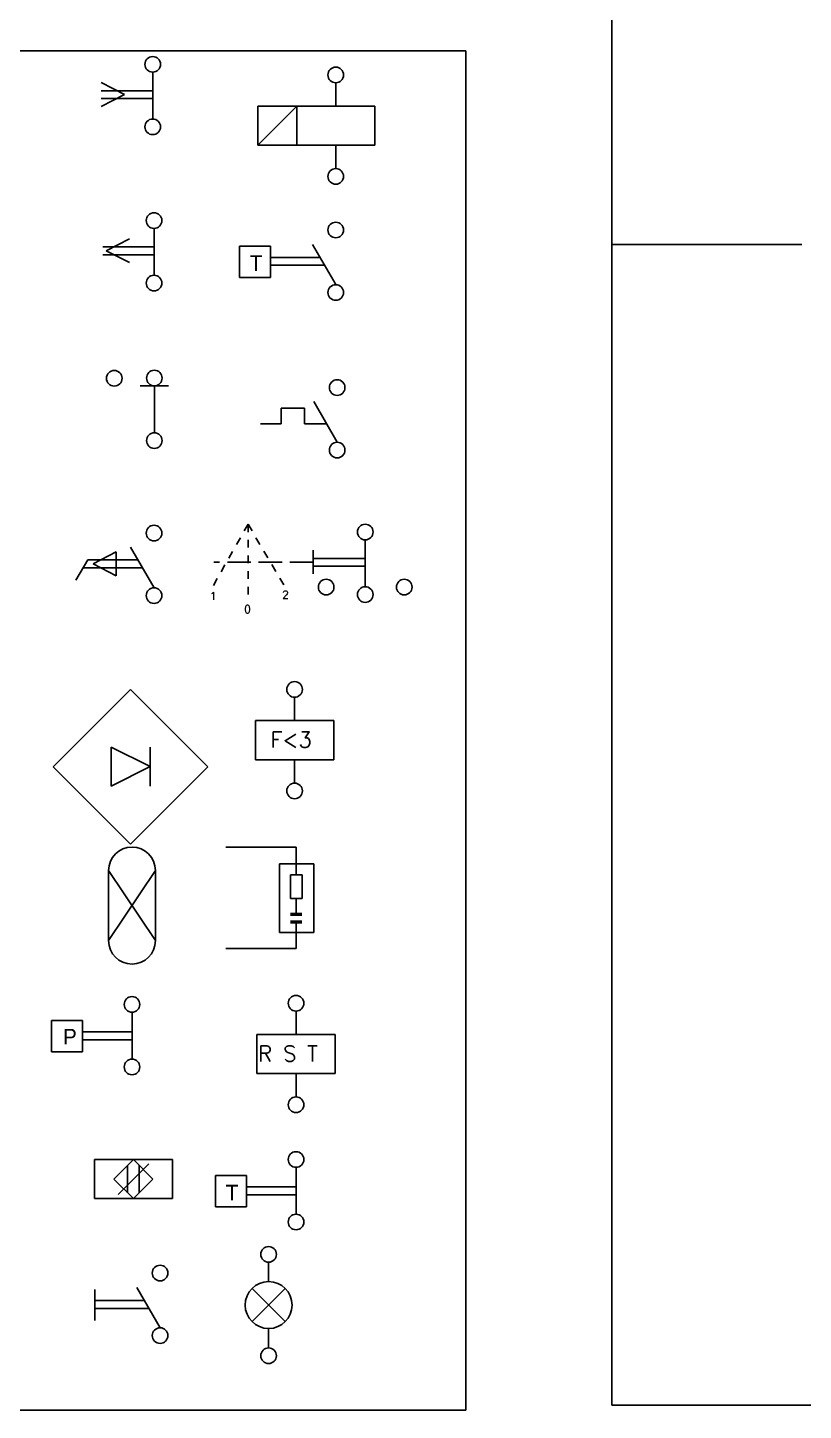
# Model space of a CAD drawing. Extents: x -183 to 870, y 9 to 307.
# Drawn here: x -74.8 to 24.5, y 9.3 to 186.3 of the extents above; entities that cross this region are included whole.
import ezdxf
from ezdxf.enums import TextEntityAlignment as Align

# ---------------------------------------------------------------- set-up
doc = ezdxf.new("R2010")
doc.units = 0
doc.header["$MEASUREMENT"] = 0
doc.linetypes.add('HIDDEN', pattern=[4, 3, -1])
doc.linetypes.add('HIDDEN1', pattern=[2, 1, -1])
doc.layers.get('0').update_dxf_attribs({"color": 1, "linetype": 'CONTINUOUS'})
for name, color, linetype in [('CON', 1, 'CONTINUOUS'), ('DES', 7, 'CONTINUOUS'), ('HIDDEN1', 3, 'HIDDEN1'), ('SIM', 1, 'CONTINUOUS'), ('TEXTO', 6, 'CONTINUOUS')]:
    doc.layers.add(name, color=color, linetype=linetype)
doc.styles.add('ROMANS', font='romans')

# ---------------------------------------------------------------- blocks, each defined once
blk = doc.blocks.new('T')
at = {"layer": 'CON', "color": 4}
blk.add_line((0, 2.01), (-2.99, 7.16), dxfattribs=at)
at = {"layer": 'CON'}
for p, q in [((-12.34, 6.94), (-12.34, 2.94)), ((-8.34, 6.94), (-12.34, 6.94)), ((-8.34, 6.94), (-8.34, 2.94)), ((-2.02, 5.48), (-8.34, 5.48)), ((-1.44, 4.48), (-8.34, 4.48)), ((-8.34, 2.94), (-12.34, 2.94))]:
    blk.add_line(p, q, dxfattribs=at)
for centre in [(0, 9), (0, 1)]:
    blk.add_circle(centre, 1, dxfattribs=at)
at = {"color": 6, "style": 'ROMANS'}
for tag, p in [('CONTATO1', (1.46, 8.31)), ('CONTATO2', (1.46, 0.3))]:
    blk.add_attdef(tag, p, '', height=1.5, dxfattribs=at)
blk.add_attdef('POSICAO', text='', height=2, dxfattribs=at).set_placement((-13.24, 3.96), align=Align.RIGHT)
at = {"layer": 'TEXTO'}
blk.add_text('T', height=2, dxfattribs=at).set_placement((-11.02, 3.76))
blk = doc.blocks.new('CONTATOR')
at = {"layer": 'SIM'}
for p, q in [((0, 9.99), (0, 12.98)), ((-5, 9.99), (-5, 4.99)), ((-5, 9.99), (5, 9.99)), ((5, 9.99), (5, 4.99)), ((-5, 4.99), (5, 4.99)), ((0, 4.99), (0, 2))]:
    blk.add_line(p, q, dxfattribs=at)
for centre in [(0, 13.98), (0, 1)]:
    blk.add_circle(centre, 1, dxfattribs=at)
blk = doc.blocks.new('RSF')
at = {"layer": 'SIM'}
blk.add_blockref('CONTATOR', (0, 0), dxfattribs=at)
at = {"color": 6, "style": 'ROMANS'}
for tag, p in [('CONTATO1', (1.46, 13.3)), ('CONTATO2', (1.46, 0.27))]:
    blk.add_attdef(tag, p, '', height=1.5, dxfattribs=at)
at = {"layer": 'TEXTO', "style": 'ROMANS'}
blk.add_text('R S T', height=2, dxfattribs=at).set_placement((-4.84, 6.55))
blk = doc.blocks.new('SPF')
at = {"layer": 'SIM'}
for p, q in [((-5, 5), (5, 5)), ((-5, 5), (-5, 0)), ((0, 5), (-2.5, 2.5)), ((1.96, 4.46), (-1.96, 0.54)), ((-0.75, 0.75), (-0.75, 4.25)), ((0, 5), (2.5, 2.5)), ((0.75, 0.75), (0.75, 4.25)), ((5, 5), (5, 0)), ((-2.5, 2.5), (0, 0)), ((2.5, 2.5), (0, 0)), ((-5, 0), (5, 0))]:
    blk.add_line(p, q, dxfattribs=at)
blk = doc.blocks.new('ASDG')
at = {"layer": 'CON'}
for p, q in [((-9.09, 6.58), (-9.09, 2.61)), ((-2.76, 5.15), (-9.09, 5.15)), ((-2.18, 4.15), (-9.09, 4.15))]:
    blk.add_line(p, q, dxfattribs=at)
at = {"layer": 'CON', "color": 4}
blk.add_line((-0.75, 1.67), (-3.73, 6.82), dxfattribs=at)
at = {"layer": 'CON'}
for centre in [(-0.75, 8.67), (-0.75, 0.67)]:
    blk.add_circle(centre, 1, dxfattribs=at)
at = {"color": 6, "style": 'ROMANS'}
for tag, p in [('CONTATO1', (0.72, 7.97)), ('CONTATO2', (0.72, -0.04))]:
    blk.add_attdef(tag, p, '', height=1.5, dxfattribs=at)
for tag, p in [('POSICAO', (-10.1, 3.46)), ('TIPO', (-10.23, -0.34)), ('MODELO', (-10.52, -3.93))]:
    blk.add_attdef(tag, text='', height=2, dxfattribs=at).set_placement(p, align=Align.RIGHT)
blk = doc.blocks.new('REYEFD')
at = {"layer": 'SIM'}
for p, q in [((-0.93, 9.86), (-0.93, 12.35)), ((1.19, 4.74), (-3.05, 8.98)), ((1.19, 8.98), (-3.05, 4.74)), ((-0.93, 3.86), (-0.93, 1.37))]:
    blk.add_line(p, q, dxfattribs=at)
for centre, radius in [((-0.93, 13.35), 1), ((-0.93, 6.86), 3), ((-0.93, 0.37), 1)]:
    blk.add_circle(centre, radius, dxfattribs=at)
at = {"color": 6, "style": 'ROMANS'}
blk.add_attdef('POSICAO', (0.53, 1.42), '', height=2, dxfattribs=at)
blk = doc.blocks.new('TF')
at = {"layer": 'CON', "color": 4}
blk.add_line((0, 8), (0, 2), dxfattribs=at)
at = {"layer": 'CON'}
for p, q in [((-10.32, 6.94), (-10.32, 2.94)), ((-6.32, 6.94), (-10.32, 6.94)), ((-6.32, 6.94), (-6.32, 2.94)), ((0, 5.48), (-6.32, 5.48)), ((0, 4.48), (-6.32, 4.48)), ((-6.32, 2.94), (-10.32, 2.94))]:
    blk.add_line(p, q, dxfattribs=at)
for centre in [(0, 9), (0, 1)]:
    blk.add_circle(centre, 1, dxfattribs=at)
at = {"color": 6, "style": 'ROMANS'}
for tag, p in [('CONTATO1', (1.46, 8.31)), ('CONTATO2', (1.46, 0.3))]:
    blk.add_attdef(tag, p, '', height=1.5, dxfattribs=at)
blk.add_attdef('POSICAO', text='', height=2, dxfattribs=at).set_placement((-11.22, 3.96), align=Align.RIGHT)
at = {"layer": 'TEXTO'}
blk.add_text('T', height=2, dxfattribs=at).set_placement((-9.01, 3.76))
blk = doc.blocks.new('PR')
at = {"layer": 'CON'}
for p, q in [((-9.9, 9.9), (0, 19.8)), ((0, 19.8), (9.9, 9.9)), ((2.52, 9.92), (-2.48, 12.42)), ((-2.48, 7.42), (-2.48, 12.42)), ((2.52, 7.42), (2.52, 12.42)), ((-9.9, 9.9), (0, 0)), ((2.52, 9.92), (-2.48, 7.42)), ((0, 0), (9.9, 9.9))]:
    blk.add_line(p, q, dxfattribs=at)
blk = doc.blocks.new('RFF')
at = {"layer": 'SIM'}
blk.add_blockref('CONTATOR', (0, 0), dxfattribs=at)
at = {"color": 6, "style": 'ROMANS'}
for tag, p in [('CONTATO1', (1.46, 13.25)), ('CONTATO2', (1.46, 0.3))]:
    blk.add_attdef(tag, p, '', height=1.5, dxfattribs=at)
at = {"layer": 'TEXTO', "style": 'ROMANS'}
blk.add_text('F<3', height=2, dxfattribs=at).set_placement((-3.1, 6.55))
blk = doc.blocks.new('PF')
at = {"layer": 'CON', "color": 4}
blk.add_line((0, 2), (0, 8), dxfattribs=at)
at = {"layer": 'CON'}
for p, q in [((-6.32, 6.94), (-10.32, 6.94)), ((-10.32, 6.94), (-10.32, 2.94)), ((-6.32, 6.94), (-6.32, 2.94)), ((0, 5.48), (-6.32, 5.48)), ((0, 4.48), (-6.32, 4.48)), ((-6.32, 2.94), (-10.32, 2.94))]:
    blk.add_line(p, q, dxfattribs=at)
for centre in [(0, 9), (0, 1)]:
    blk.add_circle(centre, 1, dxfattribs=at)
at = {"color": 6, "style": 'ROMANS'}
for tag, p in [('CONTATO1', (1.46, 8.31)), ('CONTATO2', (1.46, 0.3))]:
    blk.add_attdef(tag, p, '', height=1.5, dxfattribs=at)
blk.add_attdef('POSICAO', text='', height=2, dxfattribs=at).set_placement((-10.99, 4.02), align=Align.RIGHT)
at = {"layer": 'TEXTO'}
blk.add_text('P', height=2, dxfattribs=at).set_placement((-8.85, 3.88))
blk = doc.blocks.new('SPN')
at = {"layer": 'SIM'}
for p, q in [((-3, 11.98), (-3, 3)), ((3, 3), (-3, 11.98)), ((3, 11.98), (-3, 3)), ((3, 11.98), (3, 3))]:
    blk.add_line(p, q, dxfattribs=at)
for centre, start, end in [((0, 11.98), 0, 180), ((0, 3), 180, 0)]:
    blk.add_arc(centre, 3, start, end, dxfattribs=at)
at = {"color": 6, "style": 'ROMANS'}
blk.add_attdef('POSICAO', (1.46, -3.3), '', height=2, dxfattribs=at)
blk = doc.blocks.new('SR')
at = {"layer": 'SIM'}
for p, q in [((0, 12.98), (9, 12.98)), ((9, 9.42), (9, 12.98)), ((6.87, 2.05), (6.87, 10.83)), ((6.87, 10.83), (11.27, 10.83)), ((11.27, 10.83), (11.27, 2.05)), ((8.29, 9.42), (9.78, 9.42)), ((8.29, 6.37), (8.29, 9.42)), ((9.78, 9.42), (9.78, 6.37)), ((9.78, 6.37), (8.29, 6.37)), ((9, 4.21), (9, 6.37)), ((11.27, 2.05), (6.87, 2.05)), ((9, 0), (9, 3.39)), ((0, 0), (9, 0))]:
    blk.add_line(p, q, dxfattribs=at)
at = {"layer": 'SIM', "const_width": 0.4}
for points in [[(9.78, 4.36), (8.29, 4.36)], [(9.78, 3.39), (8.29, 3.39)]]:
    blk.add_lwpolyline(points, dxfattribs=at)
blk = doc.blocks.new('CP')
at = {"layer": 'CON', "color": 4}
for p, q in [((-1.81, 8), (1.81, 8)), ((0, 2), (0, 8))]:
    blk.add_line(p, q, dxfattribs=at)
at = {"layer": 'CON'}
for centre in [(-5.13, 8.97), (0, 9), (0, 1)]:
    blk.add_circle(centre, 1, dxfattribs=at)
at = {"color": 6, "style": 'ROMANS'}
for tag, p in [('CONTATO3', (-3.64, 8.31)), ('CONTATO1', (1.46, 8.31)), ('CONTATO2', (1.46, 0.3))]:
    blk.add_attdef(tag, p, '', height=1.5, dxfattribs=at)
blk.add_attdef('POSICAO', text='', height=2, dxfattribs=at).set_placement((-1.08, 4.16), align=Align.RIGHT)
blk = doc.blocks.new('CPL')
at = {"layer": 'CON', "color": 4}
blk.add_line((0, 2.01), (-3.01, 7.19), dxfattribs=at)
at = {"layer": 'CON'}
for p, q in [((-8.47, 5.56), (-10.03, 2.99)), ((-2.06, 5.56), (-8.47, 5.56)), ((-7.81, 5.07), (-4.84, 6.6)), ((-4.84, 6.6), (-4.84, 3.53)), ((-1.48, 4.56), (-9.08, 4.56)), ((-4.84, 3.53), (-7.81, 5.07))]:
    blk.add_line(p, q, dxfattribs=at)
for centre in [(0, 9), (0, 1)]:
    blk.add_circle(centre, 1, dxfattribs=at)
at = {"color": 6, "style": 'ROMANS'}
for tag, p in [('CONTATO1', (1.46, 8.31)), ('CONTATO2', (1.46, 0.3))]:
    blk.add_attdef(tag, p, '', height=1.5, dxfattribs=at)
blk.add_attdef('POSICAO', text='', height=2, dxfattribs=at).set_placement((-10.15, 4.16), align=Align.RIGHT)
blk = doc.blocks.new('CS')
at = {"layer": 'CON', "color": 4}
blk.add_line((0, 8), (0, 2), dxfattribs=at)
at = {"layer": 'CON'}
for p, q in [((0, 5.63), (-6.66, 5.63)), ((-6.65, 6.66), (-6.65, 3.63)), ((0, 4.63), (-6.66, 4.63))]:
    blk.add_line(p, q, dxfattribs=at)
at = {"layer": 'CON', "color": 3, "linetype": 'HIDDEN'}
blk.add_line((-6.65, 5.14), (-19.38, 5.14), dxfattribs=at)
at = {"layer": 'CON'}
for centre in [(0, 9), (-5, 1.95), (0, 1), (4.99, 1.95)]:
    blk.add_circle(centre, 1, dxfattribs=at)
at = {"layer": 'HIDDEN1'}
for q in [(-19.57, 1.94), (-15, 7.17), (-15, 0.17), (-10.3, 2.01)]:
    blk.add_line((-15, 10), q, dxfattribs=at)
at = {"color": 6, "style": 'ROMANS'}
blk.add_attdef('POSICAO', text='', height=2, dxfattribs=at).set_placement((-8.94, -4.74), align=Align.RIGHT)
at = {"layer": 'TEXTO', "style": 'ROMANS'}
for s, p in [('1', (-19.88, 0.32)), ('2', (-10.64, 0.48)), ('0', (-15.51, -1.37))]:
    blk.add_text(s, height=1, dxfattribs=at).set_placement(p)
blk = doc.blocks.new('RTA')
at = {"layer": 'CON', "color": 4}
blk.add_line((0, 2), (-3, 7.2), dxfattribs=at)
at = {"layer": 'CON'}
for p, q in [((-4.18, 6.37), (-7.18, 6.37)), ((-7.18, 6.37), (-7.18, 4.37)), ((-4.18, 6.37), (-4.18, 4.37)), ((-7.18, 4.37), (-9.8, 4.37)), ((-1.37, 4.37), (-4.18, 4.37))]:
    blk.add_line(p, q, dxfattribs=at)
for centre in [(0, 9), (0, 1)]:
    blk.add_circle(centre, 1, dxfattribs=at)
at = {"color": 6, "style": 'ROMANS'}
for tag, p in [('CONTATO1', (1.46, 8.31)), ('CONTATO2', (1.46, 0.3))]:
    blk.add_attdef(tag, p, '', height=1.5, dxfattribs=at)
blk.add_attdef('POSICAO', text='', height=2, dxfattribs=at).set_placement((-10.53, 3.5), align=Align.RIGHT)
blk = doc.blocks.new('CFTD')
at = {"layer": 'CON', "color": 4}
blk.add_line((0, 8), (0, 2), dxfattribs=at)
at = {"layer": 'CON'}
for p, q in [((0, 5.63), (-6.61, 5.63)), ((-6.58, 6.68), (-3.61, 5.14)), ((0, 4.63), (-6.61, 4.63)), ((-3.61, 5.14), (-6.58, 3.61))]:
    blk.add_line(p, q, dxfattribs=at)
for centre in [(0, 9), (0, 1)]:
    blk.add_circle(centre, 1, dxfattribs=at)
at = {"color": 6, "style": 'ROMANS'}
for tag, p in [('CONTATO1', (1.46, 8.31)), ('CONTATO2', (1.46, 0.3))]:
    blk.add_attdef(tag, p, '', height=1.5, dxfattribs=at)
blk.add_attdef('POSICAO', text='', height=2, dxfattribs=at).set_placement((-7.29, 4.16), align=Align.RIGHT)
blk = doc.blocks.new('CFTE')
at = {"layer": 'CON', "color": 4}
blk.add_line((0, 2), (0, 8), dxfattribs=at)
at = {"layer": 'CON'}
for p, q in [((0, 5.63), (-6.56, 5.63)), ((-6.11, 5.14), (-3.14, 6.68)), ((0, 4.63), (-6.56, 4.63)), ((-3.14, 3.61), (-6.11, 5.14))]:
    blk.add_line(p, q, dxfattribs=at)
for centre in [(0, 9), (0, 1)]:
    blk.add_circle(centre, 1, dxfattribs=at)
at = {"color": 6, "style": 'ROMANS'}
for tag, p in [('CONTATO1', (1.46, 8.31)), ('CONTATO2', (1.46, 0.3))]:
    blk.add_attdef(tag, p, '', height=1.5, dxfattribs=at)
blk.add_attdef('POSICAO', text='', height=2, dxfattribs=at).set_placement((-7.19, 4.16), align=Align.RIGHT)
blk = doc.blocks.new('RR')
at = {"layer": 'SIM'}
for p, q in [((0, 9.99), (0, 12.98)), ((-10, 9.99), (5, 9.99)), ((-5, 9.99), (-10, 4.99)), ((-10, 9.99), (-10, 4.99)), ((-5, 9.99), (-5, 4.99)), ((5, 9.99), (5, 4.99)), ((-10, 4.99), (5, 4.99)), ((0, 4.99), (0, 2))]:
    blk.add_line(p, q, dxfattribs=at)
for centre in [(0, 13.98), (0, 1)]:
    blk.add_circle(centre, 1, dxfattribs=at)
at = {"color": 6, "style": 'ROMANS'}
for tag, p in [('CONTATO1', (1.46, 13.35)), ('CONTATO2', (1.46, 0.37))]:
    blk.add_attdef(tag, p, '', height=1.5, dxfattribs=at)
blk.add_attdef('POSICAO', text='', height=2, dxfattribs=at).set_placement((0.02, 7.62), align=Align.MIDDLE)

msp = doc.modelspace()

# ---------------------------------------------------------------- linework, layer by layer
for p, q in [((-182.75, 183.29), (-18.68, 183.29)), ((-18.68, 183.29), (-18.68, 9.32)), ((-18.68, 9.32), (-182.75, 9.32))]:
    msp.add_line(p, q)
at = {"layer": 'DES'}
for p, q in [((0, 10), (0, 307)), ((0, 158.5), (24.32, 158.5)), ((870, 10), (0, 10))]:
    msp.add_line(p, q, dxfattribs=at)

# ---------------------------------------------------------------- block references
for name, p in [('CFTD', (-58.78, 172.57)), ('RR', (-35.34, 166.23)), ('CFTE', (-58.61, 152.58)), ('T', (-35.34, 151.37)), ('CP', (-58.57, 132.42)), ('RTA', (-35.16, 131.21)), ('CPL', (-58.61, 112.58)), ('CS', (-31.57, 112.72)), ('PR', (-61.61, 81.78)), ('RFF', (-40.61, 87.59)), ('SPN', (-61.43, 66.43)), ('SR', (-49.43, 68.43)), ('PF', (-61.43, 52.26)), ('RSF', (-40.43, 47.43)), ('SPF', (-61.25, 36.42)), ('TF', (-40.43, 32.42))]:
    msp.add_blockref(name, p)
for name, p in [('REYEFD', (-43.01, 15.93)), ('ASDG', (-57.08, 18.22))]:
    msp.add_blockref(name, p, dxfattribs=at)

doc.saveas('drawing.dxf')
